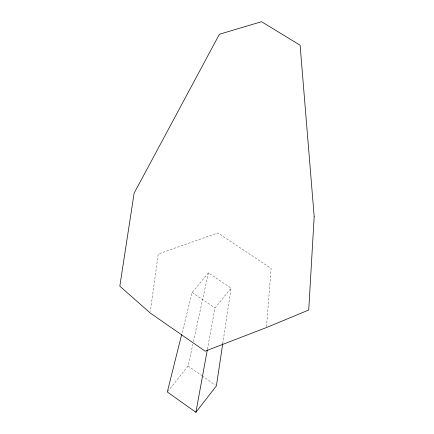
<?xml version="1.0" encoding="UTF-8"?>
<svg xmlns="http://www.w3.org/2000/svg" width="434" height="434" viewBox="0 0 434 434"><rect width="100%" height="100%" fill="white"/><g stroke="black" fill="none" stroke-linecap="round" stroke-linejoin="round"><path stroke-width="0.33" stroke-dasharray="2.17 1.63" d="M266.525 326.878L271.114 268.38L217.825 232.933L158.236 253.988L150.354 311.634M222.74 343.706L231.067 288.165L208.428 272.861L192.143 292.451L181.851 333.703M207.43 349.207L214.955 308.037L231.067 288.165M167.73 391.457L188.101 365.998L192.859 344.2M193.434 341.558L208.428 272.861M192.143 292.451L214.955 308.037M188.101 365.998L201.718 375.546M202.26 375.931L215.329 385.094"/><path stroke-width="0.65" d="M222.74 343.706L216.42 385.859L195.902 412.3L167.318 391.978L181.689 334.354M195.902 412.3L207.311 349.875M314.178 216.517L308.737 310.006L266.471 327.551L205.125 351.166L150.175 312.974L119.822 286.169L134.117 193.19L219.398 34.253L261.523 21.7L300.1 45.201L314.178 216.517"/></g></svg>
